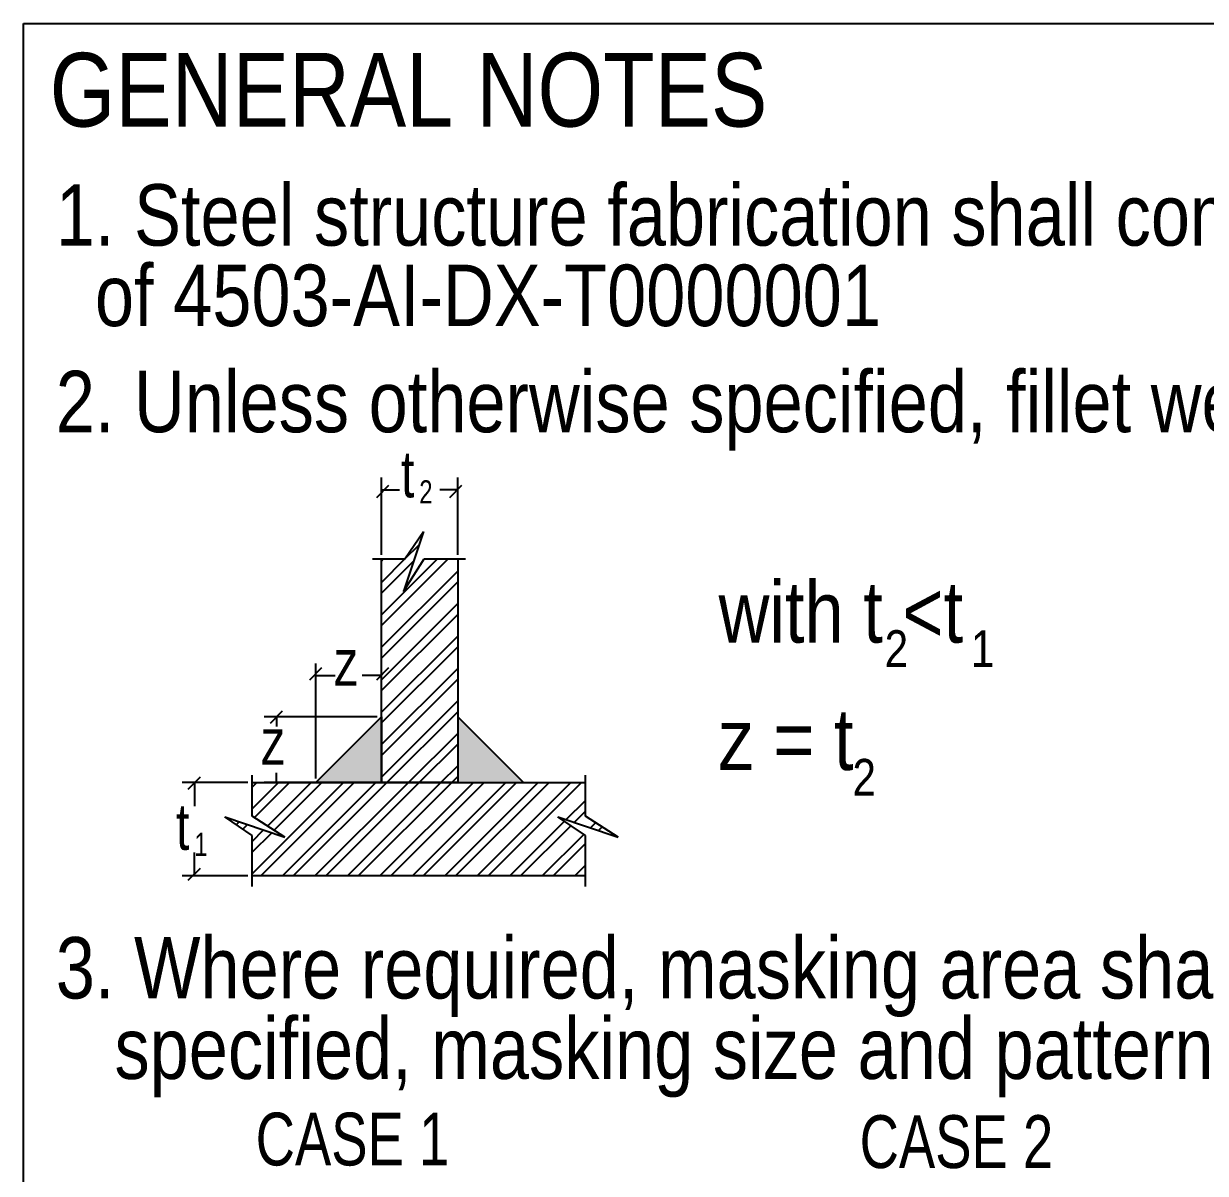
# Model space of a CAD drawing. Header units: millimetres. Extents: x -278 to 563, y -75 to 519.
# Drawn here: x 253.35 to 299.26, y -29.19 to 15.48 of the extents above; entities that cross this region are included whole.
import ezdxf

# ---------------------------------------------------------------- set-up
doc = ezdxf.new("R2010")
doc.units = ezdxf.units.MM
doc.styles.add('Arial Narrow', font='ARIALN.TTF', dxfattribs={"height": 0.2})

# ---------------------------------------------------------------- blocks, each defined once
blk = doc.blocks.new('0_TCM_4503_AIVD_AD_NOTE_BLOCK-43703786-45670')
at = {"linetype": 'Continuous'}
for points in [[(264.697, -14.012), (267.25, -14.012), (267.25, -11.463)], [(270.209, -14.012), (272.762, -14.012), (270.209, -11.463)]]:
    blk.add_hatch(color=7, dxfattribs=at).paths.add_polyline_path(points)
at = {"color": 4, "linetype": 'Continuous'}
for p, q in [((253.346, 15.475), (368.346, 15.475)), ((253.346, -69.525), (253.346, 15.475))]:
    blk.add_line(p, q, dxfattribs=at)
at = {"color": 7, "linetype": 'Continuous'}
for p, q in [((267.25, -5.158), (267.25, -2.162)), ((270.209, -5.158), (270.209, -2.162)), ((267.063, -2.932), (267.535, -2.46)), ((267.25, -2.638), (267.95, -2.638)), ((270.209, -2.638), (269.51, -2.638)), ((269.898, -2.932), (270.37, -2.46)), ((268.885, -4.259), (268.103, -6.592)), ((268.16, -5.323), (268.885, -4.259)), ((268.16, -5.322), (268.714, -4.77)), ((266.901, -5.323), (268.16, -5.323)), ((267.25, -6.232), (268.159, -5.323)), ((267.25, -7.493), (269.421, -5.323)), ((267.25, -5.392), (267.319, -5.323)), ((267.25, -7.913), (269.841, -5.323)), ((267.25, -14.012), (267.25, -5.323)), ((267.25, -6.652), (268.502, -5.401)), ((268.103, -6.592), (268.909, -5.323)), ((268.909, -5.323), (270.509, -5.323)), ((270.209, -5.323), (270.209, -14.012)), ((267.25, -8.753), (270.209, -5.796)), ((267.25, -9.173), (270.209, -6.216)), ((267.25, -10.014), (270.209, -7.057)), ((267.25, -10.434), (270.209, -7.477)), ((267.25, -11.274), (270.209, -8.317)), ((267.25, -11.695), (270.209, -8.738)), ((264.464, -10.015), (264.936, -9.543)), ((264.697, -13.847), (264.697, -9.381)), ((267.063, -10.015), (267.535, -9.543)), ((267.25, -11.298), (267.25, -9.381)), ((267.25, -12.535), (270.209, -9.578)), ((264.697, -9.857), (265.448, -9.857)), ((267.25, -9.857), (266.5, -9.857)), ((267.25, -12.955), (270.209, -9.998)), ((267.25, -13.796), (270.209, -10.839)), ((267.085, -11.463), (262.693, -11.463)), ((262.933, -11.699), (263.405, -11.227)), ((263.169, -11.463), (263.169, -11.838)), ((264.697, -14.012), (267.25, -11.463)), ((267.25, -11.463), (267.25, -14.012)), ((267.454, -14.012), (270.209, -11.259)), ((272.762, -14.012), (270.209, -11.463)), ((270.209, -11.463), (270.209, -14.012)), ((268.295, -14.012), (270.209, -12.099)), ((268.716, -14.012), (270.209, -12.519)), ((262.225, -15.323), (262.225, -13.724)), ((263.169, -14.012), (263.169, -13.637)), ((269.557, -14.012), (270.209, -13.36)), ((275.171, -15.323), (275.171, -13.724)), ((262.059, -14.012), (259.503, -14.012)), ((259.739, -14.265), (260.212, -13.793)), ((259.979, -14.012), (259.979, -14.927)), ((262.225, -15.037), (263.25, -14.012)), ((262.225, -17.558), (265.773, -14.012)), ((262.225, -14.196), (262.409, -14.012)), ((262.225, -14.012), (275.171, -14.012)), ((262.307, -15.375), (263.671, -14.012)), ((262.562, -17.641), (266.193, -14.012)), ((267.085, -14.012), (262.693, -14.012)), ((262.821, -15.701), (264.511, -14.012)), ((263.078, -15.864), (264.932, -14.012)), ((263.402, -17.641), (267.034, -14.012)), ((263.823, -17.641), (267.454, -14.012)), ((264.664, -17.641), (268.295, -14.012)), ((267.25, -14.012), (264.697, -14.012)), ((265.084, -17.641), (268.716, -14.012)), ((265.925, -17.641), (269.557, -14.012)), ((266.346, -17.641), (269.977, -14.012)), ((267.186, -17.641), (270.818, -14.012)), ((270.209, -14.012), (267.25, -14.012)), ((267.607, -17.641), (271.238, -14.012)), ((268.448, -17.641), (272.079, -14.012)), ((268.868, -17.641), (272.5, -14.012)), ((269.709, -17.641), (273.341, -14.012)), ((269.977, -14.012), (270.209, -13.78)), ((270.129, -17.641), (273.761, -14.012)), ((270.209, -14.012), (272.762, -14.012)), ((270.97, -17.641), (274.602, -14.012)), ((271.391, -17.641), (275.022, -14.012)), ((274.422, -15.452), (275.171, -14.703)), ((274.737, -15.558), (275.171, -15.124)), ((262.225, -16.071), (261.16, -15.347)), ((261.16, -15.347), (263.493, -16.128)), ((261.609, -15.652), (261.725, -15.536)), ((263.493, -16.128), (262.225, -15.323)), ((272.232, -17.641), (274.357, -15.517)), ((275.171, -16.071), (274.106, -15.347)), ((274.106, -15.347), (276.44, -16.128)), ((276.44, -16.128), (275.171, -15.323)), ((275.367, -15.769), (275.564, -15.572)), ((261.859, -15.823), (262.04, -15.641)), ((262.225, -16.297), (262.67, -15.852)), ((262.225, -16.718), (262.985, -15.958)), ((272.652, -17.641), (274.607, -15.688)), ((273.493, -17.641), (275.107, -16.028)), ((275.682, -15.874), (275.821, -15.735)), ((276.312, -16.085), (276.335, -16.061)), ((262.225, -18.043), (262.225, -16.071)), ((273.913, -17.641), (275.171, -16.384)), ((275.171, -18.043), (275.171, -16.071)), ((259.979, -17.641), (259.979, -16.727)), ((259.739, -17.807), (260.212, -17.335)), ((274.754, -17.641), (275.171, -17.225)), ((262.059, -17.641), (259.503, -17.641)), ((275.171, -17.641), (262.225, -17.641))]:
    blk.add_line(p, q, dxfattribs=at)
at = {"color": 7, "style": 'Arial Narrow'}
blk.add_text('GENERAL NOTES', height=2.86328, dxfattribs=at).set_placement((254.358, 11.475))
at = {"color": 7, "linetype": 'Continuous', "style": 'Arial Narrow'}
for s, height, p in [('1. Steel structure fabrication shall comply with the requirements of last issue', 2.38607, (254.596, 6.85)), ('  of 4503-AI-DX-T0000001', 2.38607, (254.596, 3.725)), ('2. Unless otherwise specified, fillet welds shall be as per following scheme:', 2.38607, (254.596, -0.4)), ('with t <t', 2.3861, (280.346, -8.575)), ('2', 1.432, (286.796, -9.525)), ('1', 1.432, (290.146, -9.525)), ('z = t', 2.3861, (280.346, -13.525)), ('2', 1.432, (285.546, -14.525)), ('3. Where required, masking area shall be provided on contact surface sides. Unless otherwise', 2.38607, (254.596, -22.4)), ('   specified, masking size and pattern according to below mask details for painting:', 2.38607, (254.596, -25.525))]:
    blk.add_text(s, height=height, dxfattribs=at).set_placement(p)
at = {"color": 7, "linetype": 'Continuous', "style": 'Arial Narrow', "width": 0.9}
for s, height, p in [('t', 1.803, (268.008, -2.932)), ('2', 0.901, (268.716, -3.168)), ('z', 1.803, (265.409, -10.251)), ('z', 1.803, (262.574, -13.321)), ('t', 1.803, (259.267, -16.626)), ('1', 0.901, (259.975, -16.862)), ('CASE 1', 2.051, (262.361, -28.887)), ('CASE 2', 2.051, (285.825, -28.987))]:
    blk.add_text(s, height=height, dxfattribs=at).set_placement(p)

msp = doc.modelspace()

# ---------------------------------------------------------------- block references
msp.add_blockref('0_TCM_4503_AIVD_AD_NOTE_BLOCK-43703786-45670', (0, 0))

doc.saveas('drawing.dxf')
